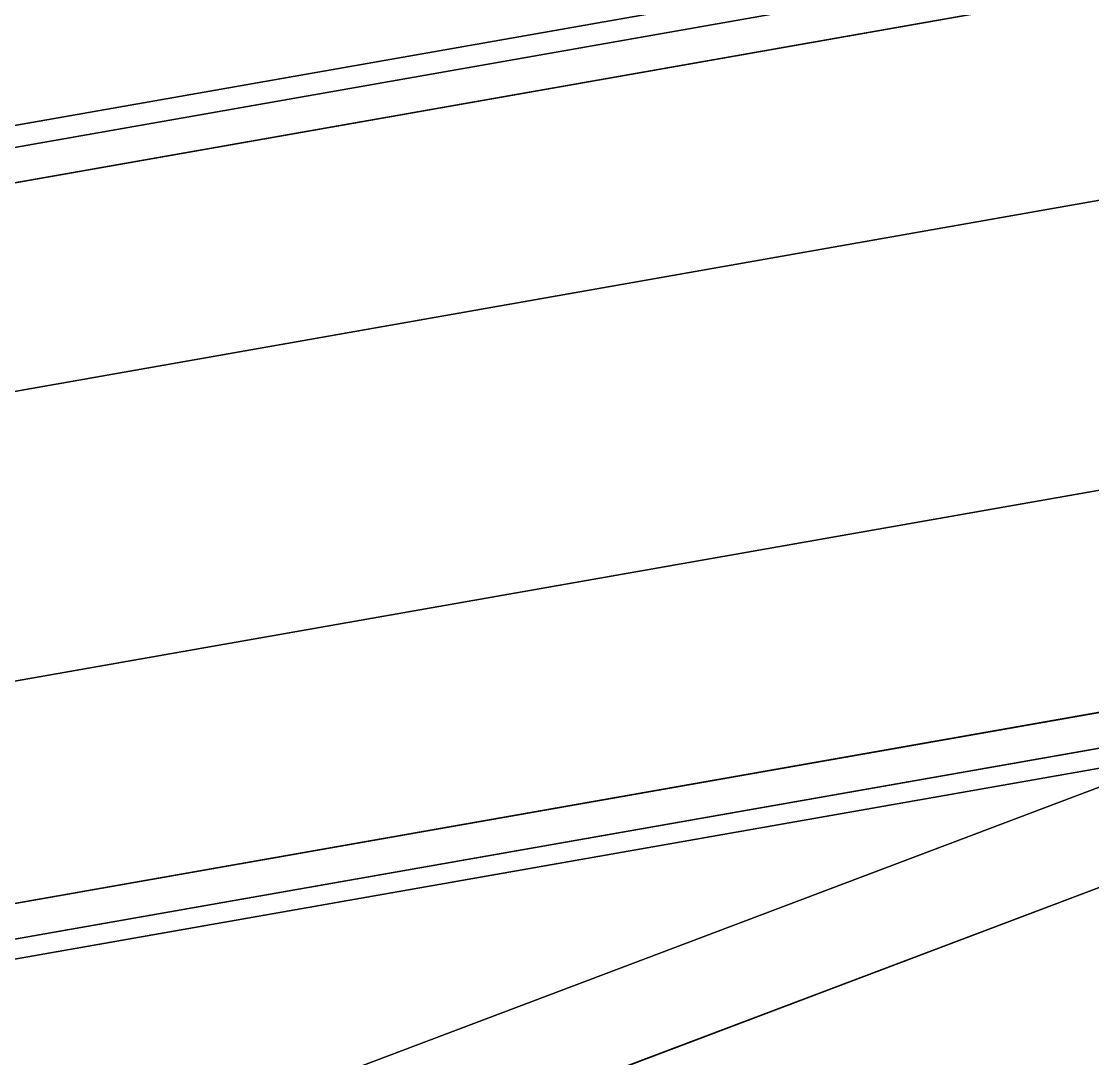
# Model space of a CAD drawing. Header units: metres. Extents: x 503497 to 504361, y 6966567 to 6966857.
# Drawn here: x 504104.125 to 504108.043, y 6966721.819 to 6966725.612 of the extents above; entities that cross this region are included whole.
import ezdxf

# ---------------------------------------------------------------- set-up
doc = ezdxf.new("R2010")
doc.units = ezdxf.units.M

msp = doc.modelspace()

# ---------------------------------------------------------------- linework, layer by layer
at = {"layer": 'SHADOW_APPROVED_20260314T074000'}
for points in [[(504177.0609, 6966748.8875), (504175.3149, 6966737.6944), (504079.357, 6966720.7931), (504081.103, 6966731.9862), (504177.0609, 6966748.8875)], [(504172.0356, 6966738.2059), (504171.8738, 6966737.1686), (504075.9159, 6966720.2673), (504076.0777, 6966721.3046), (504172.0356, 6966738.2059)], [(504175.3149, 6966737.6944), (504172.0356, 6966738.2059), (504076.0777, 6966721.3046), (504079.357, 6966720.7931), (504175.3149, 6966737.6944)], [(504171.8738, 6966737.1686), (504174.8017, 6966736.7119), (504078.8438, 6966719.8106), (504075.9159, 6966720.2673), (504171.8738, 6966737.1686)], [(504174.8017, 6966736.7119), (504173.0714, 6966725.6192), (504077.1135, 6966708.7179), (504078.8438, 6966719.8106), (504174.8017, 6966736.7119)], [(504138.446, 6966731.0718), (504138.0232, 6966728.3614), (504042.0653, 6966711.4601), (504042.4881, 6966714.1705), (504138.446, 6966731.0718)], [(504146.7781, 6966729.7721), (504138.446, 6966731.0718), (504042.4881, 6966714.1705), (504050.8202, 6966712.8708), (504146.7781, 6966729.7721)], [(504146.9294, 6966730.7425), (504146.7781, 6966729.7721), (504050.8202, 6966712.8708), (504050.9715, 6966713.8412), (504146.9294, 6966730.7425)], [(504149.9912, 6966730.2649), (504146.9294, 6966730.7425), (504050.9715, 6966713.8412), (504054.0333, 6966713.3636), (504149.9912, 6966730.2649)], [(504149.5371, 6966727.3537), (504149.9912, 6966730.2649), (504054.0333, 6966713.3636), (504053.5792, 6966710.4524), (504149.5371, 6966727.3537)], [(504138.0232, 6966728.3614), (504127.901, 6966729.9403), (504031.9431, 6966713.039), (504042.0653, 6966711.4601), (504138.0232, 6966728.3614)]]:
    msp.add_lwpolyline(points, close=True, dxfattribs=at)
at = {"layer": 'SHADOW_APPROVED_20260426T070000'}
for points in [[(504162.3543, 6966751.1815), (504177.0609, 6966748.8875), (503939.6358, 6966659.1545), (503924.9292, 6966661.4485), (504162.3543, 6966751.1815)], [(504177.0609, 6966748.8875), (504175.3149, 6966737.6944), (503937.8898, 6966647.9614), (503939.6358, 6966659.1545), (504177.0609, 6966748.8875)], [(504127.901, 6966729.9403), (504129.6052, 6966740.8657), (503892.1801, 6966651.1327), (503890.4759, 6966640.2073), (504127.901, 6966729.9403)], [(504138.0232, 6966728.3614), (504127.901, 6966729.9403), (503890.4759, 6966640.2073), (503900.5981, 6966638.6284), (504138.0232, 6966728.3614)]]:
    msp.add_lwpolyline(points, close=True, dxfattribs=at)
at = {"layer": 'SHADOW_COMPARATOR_RL48_20260314T074000'}
for points in [[(504138.446, 6966731.0718), (504138.0232, 6966728.3614), (504083.3041, 6966718.7236), (504083.7269, 6966721.434), (504138.446, 6966731.0718)], [(504146.7781, 6966729.7721), (504138.446, 6966731.0718), (504083.7269, 6966721.434), (504092.059, 6966720.1343), (504146.7781, 6966729.7721)], [(504146.9294, 6966730.7425), (504146.7781, 6966729.7721), (504092.059, 6966720.1343), (504092.2103, 6966721.1047), (504146.9294, 6966730.7425)], [(504149.9912, 6966730.2649), (504146.9294, 6966730.7425), (504092.2103, 6966721.1047), (504095.2721, 6966720.6271), (504149.9912, 6966730.2649)], [(504149.5371, 6966727.3537), (504149.9912, 6966730.2649), (504095.2721, 6966720.6271), (504094.818, 6966717.7159), (504149.5371, 6966727.3537)], [(504138.0232, 6966728.3614), (504127.901, 6966729.9403), (504073.1819, 6966720.3025), (504083.3041, 6966718.7236), (504138.0232, 6966728.3614)]]:
    msp.add_lwpolyline(points, close=True, dxfattribs=at)
at = {"layer": 'SHADOW_COMPARATOR_RL48_20260426T070000'}
for points in [[(504162.3543, 6966751.1815), (504177.0609, 6966748.8875), (504041.6716, 6966697.7181), (504026.965, 6966700.0121), (504162.3543, 6966751.1815)], [(504177.0609, 6966748.8875), (504175.3149, 6966737.6944), (504039.9256, 6966686.525), (504041.6716, 6966697.7181), (504177.0609, 6966748.8875)], [(504127.901, 6966729.9403), (504129.6052, 6966740.8657), (503994.2159, 6966689.6963), (503992.5117, 6966678.7709), (504127.901, 6966729.9403)], [(504138.0232, 6966728.3614), (504127.901, 6966729.9403), (503992.5117, 6966678.7709), (504002.6339, 6966677.192), (504138.0232, 6966728.3614)]]:
    msp.add_lwpolyline(points, close=True, dxfattribs=at)

doc.saveas('drawing.dxf')
